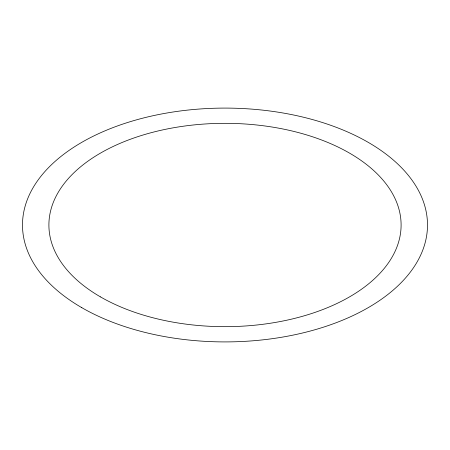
<?xml version="1.0" encoding="UTF-8"?>
<svg xmlns="http://www.w3.org/2000/svg" width="450" height="450" viewBox="0 0 450 450"><rect width="100%" height="100%" fill="white"/><g stroke="black" fill="none" stroke-linecap="round" stroke-linejoin="round"><path stroke-width="0.67" d="M81.81 307.671A202.5 116.91 0 0 0 420.598 255.257A202.5 116.91 0 0 0 172.592 112.073A202.5 116.91 0 0 0 81.81 307.671M100.479 296.893A176.102 101.672 0 0 0 395.1 251.314A176.102 101.672 0 0 0 179.421 126.793A176.102 101.672 0 0 0 100.479 296.893"/></g></svg>
